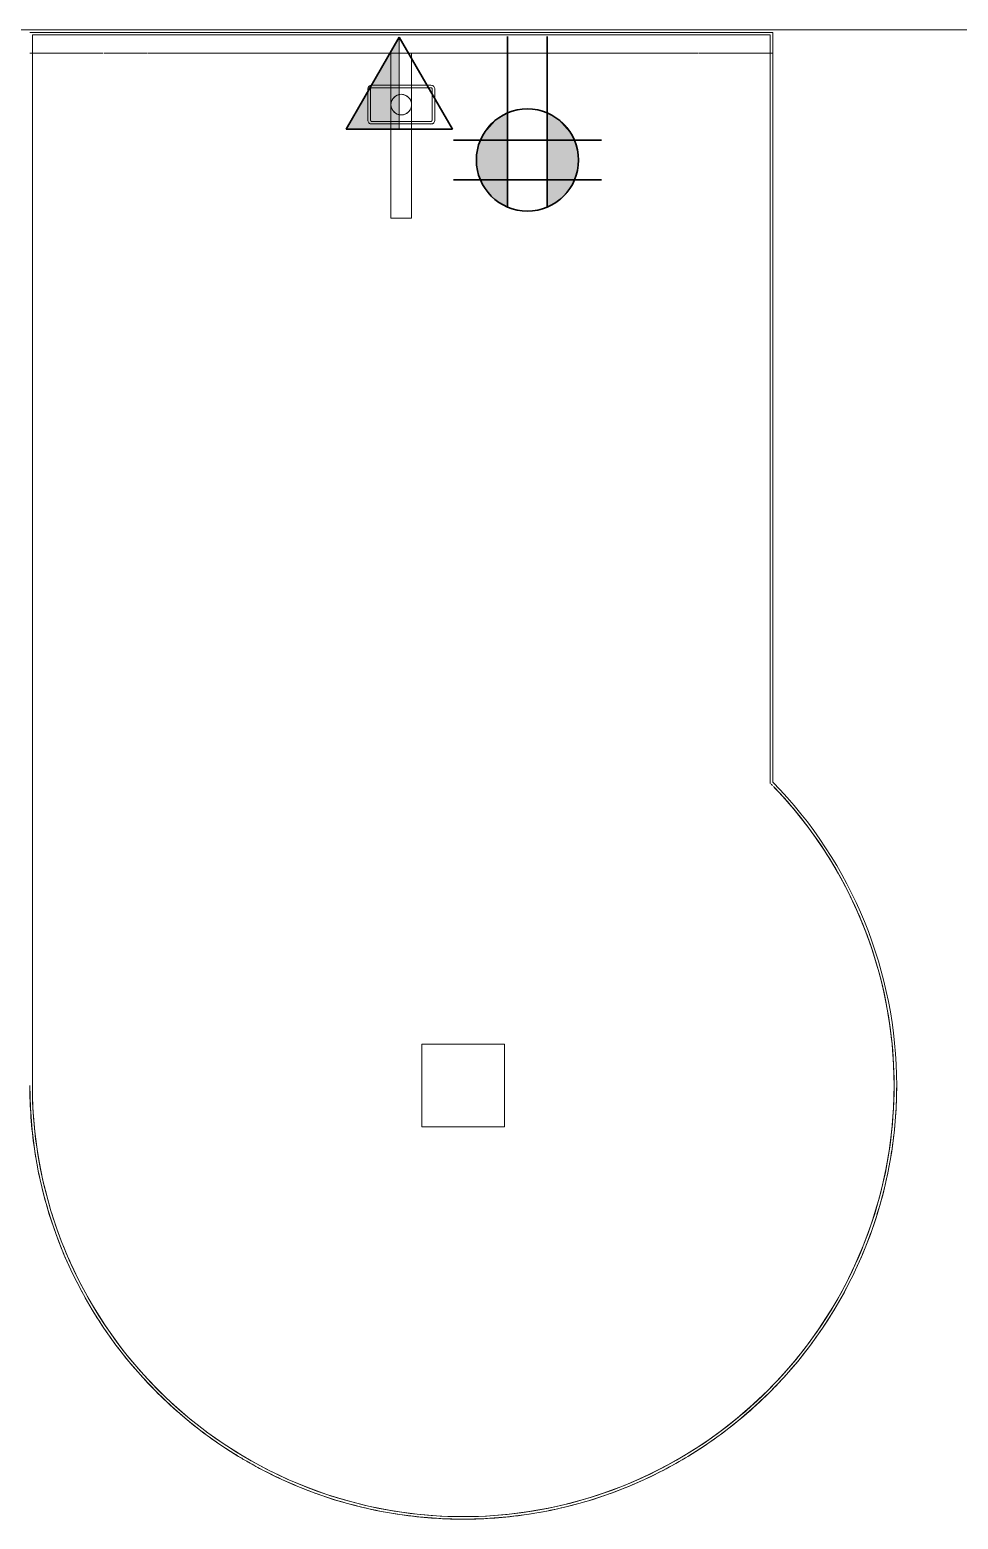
# Model space of a CAD drawing. Header units: inches. Extents: x 587 to 1284, y 1170 to 2052.
# Drawn here: x 725.5 to 770.5, y 1712.5 to 1784.6 of the extents above; entities that cross this region are included whole.
import ezdxf

# ---------------------------------------------------------------- set-up
doc = ezdxf.new("R2010")
doc.units = ezdxf.units.IN
doc.header["$MEASUREMENT"] = 0
for name, color, linetype, lineweight in [('A-ANNO-NOTE', 131, 'Continuous', 9), ('I-FURN', 30, 'Continuous', 9), ('I-FURN-PNLS', 30, 'Continuous', 9), ('I-WALL', 2, 'Continuous', 18)]:
    doc.layers.add(name, color=color, linetype=linetype, lineweight=lineweight)

# ---------------------------------------------------------------- blocks, each defined once
blk = doc.blocks.new('Zira Wksta 12 - Type 1-7446629-Level 07  POWER _ SIGNAL')
at = {"layer": 'I-FURN'}
for p, q in [((-53, 17), (-53, 13)), ((-49, 17), (-53, 17)), ((-53, 17), (-49, 17)), ((-53, 13), (-53, 17)), ((-49, 13), (-49, 17)), ((-49, 17), (-49, 13)), ((-53, 13), (-49, 13)), ((-49, 13), (-53, 13))]:
    blk.add_line(p, q, dxfattribs=at)
at = {"layer": 'I-FURN-PNLS'}
for p, q in [((-51, 35.875), (-0.126, 35.875)), ((-0.126, 35.875), (-51, 35.875)), ((-0.126, 35.875), (-51, 35.875)), ((-51, 35.875), (-0.126, 35.875)), ((-1, 36), (-1, 35.877)), ((-1, 35.877), (-1, 36)), ((-1, 35.875), (-1, 32.44)), ((-1, 32.44), (-1, 35.875)), ((-0.125, 35.875), (-0.125, 0.125)), ((-0.125, 0.125), (-0.125, 35.875)), ((-0.125, 0.125), (-0.125, 35.875)), ((-0.125, 35.875), (-0.125, 0.125)), ((0, 0), (0, 36)), ((0, 0), (0, 36)), ((0, 0), (0, 36)), ((0, 36), (0, 0)), ((0, 0), (0, 36)), ((0, 36), (0, 0)), ((-1, 32.402), (-1, 30.291)), ((-1, 30.291), (-1, 32.402)), ((-1, 30.262), (-1, 5.738)), ((-1, 18.5), (-1, 30.262)), ((-2.75, 19.625), (-4.25, 19.625)), ((-4.25, 19.625), (-2.75, 19.625)), ((-4.182, 19.5), (-4.25, 19.5)), ((-4.25, 19.5), (-4.182, 19.5)), ((-2.833, 19.5), (-4.167, 19.5)), ((-4.167, 19.5), (-2.833, 19.5)), ((-2.75, 19.5), (-2.818, 19.5)), ((-2.818, 19.5), (-2.75, 19.5)), ((-4.437, 19.437), (-4.437, 16.562)), ((-4.437, 16.562), (-4.437, 19.437)), ((-4.312, 19.437), (-4.312, 16.562)), ((-4.312, 16.562), (-4.312, 19.437)), ((-2.687, 19.159), (-2.687, 19.437)), ((-2.687, 19.437), (-2.687, 19.159)), ((-2.687, 16.562), (-2.687, 19.143)), ((-2.687, 19.143), (-2.687, 16.562)), ((-2.562, 16.562), (-2.562, 19.437)), ((-2.562, 19.437), (-2.562, 16.562)), ((-9, 18.5), (-9, 17.5)), ((-4.437, 18.5), (-9, 18.5)), ((-9, 18.5), (-4.437, 18.5)), ((-9, 17.5), (-9, 18.5)), ((-4.312, 18.5), (-4.437, 18.5)), ((-4.437, 18.5), (-4.312, 18.5)), ((-3.644, 18.5), (-4.312, 18.5)), ((-4.312, 18.5), (-3.644, 18.5)), ((-3.361, 18.5), (-3.639, 18.5)), ((-3.639, 18.5), (-3.361, 18.5)), ((-2.687, 18.5), (-3.356, 18.5)), ((-3.356, 18.5), (-2.687, 18.5)), ((-2.563, 18.5), (-2.687, 18.5)), ((-2.687, 18.5), (-2.563, 18.5)), ((-1, 18.5), (-2.562, 18.5)), ((-2.562, 18.5), (-1, 18.5)), ((-1, 17.5), (-1, 18.5)), ((-1, 18.5), (-1, 17.5)), ((-1, 17.5), (-1, 18.5)), ((-9, 17.5), (-4.437, 17.5)), ((-4.437, 17.5), (-9, 17.5)), ((-4.437, 17.5), (-4.312, 17.5)), ((-4.312, 17.5), (-4.437, 17.5)), ((-4.312, 17.5), (-3.644, 17.5)), ((-3.644, 17.5), (-4.312, 17.5)), ((-3.639, 17.5), (-3.361, 17.5)), ((-3.361, 17.5), (-3.639, 17.5)), ((-3.356, 17.5), (-2.687, 17.5)), ((-2.687, 17.5), (-3.356, 17.5)), ((-2.687, 17.5), (-2.562, 17.5)), ((-2.562, 17.5), (-2.687, 17.5)), ((-2.562, 17.5), (-1, 17.5)), ((-1, 17.5), (-2.562, 17.5)), ((-1, 5.738), (-1, 17.5)), ((-4.25, 16.5), (-4.182, 16.5)), ((-4.182, 16.5), (-4.25, 16.5)), ((-4.25, 16.375), (-2.75, 16.375)), ((-2.75, 16.375), (-4.25, 16.375)), ((-4.167, 16.5), (-2.833, 16.5)), ((-2.833, 16.5), (-4.167, 16.5)), ((-2.818, 16.5), (-2.75, 16.5)), ((-2.75, 16.5), (-2.818, 16.5)), ((-1, 5.709), (-1, 3.598)), ((-1, 3.598), (-1, 5.709)), ((-1, 3.566), (-1, 0.125)), ((-1, 0.125), (-1, 3.566)), ((-36.354, 0.125), (-36.37, 0.11)), ((-36.37, 0.11), (-36.354, 0.125)), ((-36.37, 0.11), (-36.354, 0.125)), ((-36.354, 0.125), (-36.37, 0.11)), ((-0.125, 0.125), (-36.354, 0.125)), ((-36.354, 0.125), (-0.125, 0.125)), ((-36.354, 0.125), (-0.125, 0.125)), ((-0.125, 0.125), (-36.354, 0.125)), ((-36.303, 0), (0, 0)), ((-1, 0.111), (-1, 0)), ((-1, 0), (-1, 0.111)), ((-36.303, 0), (0, 0)), ((-36.303, 0), (0, 0)), ((0, 0), (-36.303, 0)), ((-1, 0), (0, 0)), ((0, 0), (-1, 0))]:
    blk.add_line(p, q, dxfattribs=at)
for centre, radius, start, end in [((-51, 15), 21, 90, 270), ((-51, 15), 21, 90, 270), ((-51, 15), 20.875, 90, 180), ((-51, 15), 20.875, 90, 180), ((-51, 15), 20.875, 90, 180), ((-51, 15), 21, 101.16837, 106.76444), ((-51, 15), 21, 101.16837, 106.76444), ((-51, 15), 20.875, 90, 106.36364), ((-51, 15), 21, 98.38202, 101.16837), ((-51, 15), 21, 98.38202, 101.16837), ((-51, 15), 21, 90, 98.38202), ((-51, 15), 21, 90, 98.38202), ((-51, 15), 21, 110.10307, 115.14733), ((-51, 15), 21, 110.10307, 115.14733), ((-51, 15), 20.875, 106.36364, 114.54545), ((-51, 15), 21, 106.76444, 110.10307), ((-51, 15), 21, 106.76444, 110.10307), ((-51, 15), 20.875, 114.54545, 163.63636), ((-51, 15), 21, 115.14733, 118.71869), ((-51, 15), 21, 115.14733, 118.71869), ((-51, 15), 21, 118.71869, 123.53081), ((-51, 15), 21, 118.71869, 123.53081), ((-51, 15), 21, 123.53081, 127.22796), ((-51, 15), 21, 123.53081, 127.22796), ((-51, 15), 21, 127.22796, 131.91499), ((-51, 15), 21, 127.22796, 131.91499), ((-51, 15), 21, 131.91499, 135.6889), ((-51, 15), 21, 131.91499, 135.6889), ((-51, 15), 21, 135.6889, 140.30003), ((-51, 15), 21, 135.6889, 140.30003), ((-51, 15), 21, 140.30003, 144.12384), ((-51, 15), 21, 140.30003, 144.12384), ((-51, 15), 21, 144.12384, 148.68613), ((-51, 15), 21, 144.12384, 147.27273), ((-51, 15), 21, 147.27273, 148.68613), ((-51, 15), 21, 150.28592, 152.54318), ((-51, 15), 21, 150.28592, 152.54318), ((-51, 15), 21, 148.68613, 150.2368), ((-51, 15), 21, 148.68613, 150.2368), ((-51, 15), 21, 152.54318, 157.07354), ((-51, 15), 21, 152.54318, 157.07354), ((-51, 15), 21, 157.07354, 160.95245), ((-51, 15), 21, 157.07354, 160.95245), ((-51, 15), 21, 160.95245, 165.46261), ((-51, 15), 21, 160.95245, 165.46261), ((-51, 15), 20.875, 163.63636, 180), ((-51, 15), 21, 165.46261, 169.35484), ((-51, 15), 21, 165.46261, 169.35484), ((-4.25, 19.437), 0.187, 90, 180), ((-4.25, 19.437), 0.187, 135, 180), ((-4.25, 19.437), 0.187, 90, 135), ((-4.25, 19.437), 0.0625, 90, 180), ((-4.25, 19.437), 0.0625, 105, 180), ((-4.25, 19.437), 0.0625, 90, 105), ((-2.75, 19.437), 0.188, 360, 90), ((-2.75, 19.437), 0.187, 45, 90), ((-2.75, 19.437), 0.0625, 360, 90), ((-2.75, 19.437), 0.0625, 15, 90), ((-2.75, 19.437), 0.187, 30, 45), ((-2.75, 19.437), 0.188, 0, 30), ((-51, 15), 21, 169.35484, 173.85378), ((-51, 15), 21, 169.35484, 173.85378), ((-2.75, 19.437), 0.0625, 0, 15), ((-3.5, 18), 0.5, 90, 270), ((-3.5, 18), 0.5, 165, 180), ((-3.5, 18), 0.5, 90, 165), ((-3.5, 18), 0.5, 270, 90), ((-3.5, 18), 0.5, 15, 90), ((-3.5, 18), 0.5, 315, 15), ((-3.5, 18), 0.5, 180, 240), ((-3.5, 18), 0.5, 240, 270), ((-3.5, 18), 0.5, 270, 300), ((-3.5, 18), 0.5, 300, 315), ((-51, 15), 21, 173.85378, 177.75233), ((-51, 15), 21, 173.85378, 177.75233), ((-4.25, 16.562), 0.187, 180, 270), ((-4.25, 16.562), 0.188, 180, 225), ((-4.25, 16.562), 0.187, 225, 270), ((-4.25, 16.562), 0.0625, 180, 270), ((-4.25, 16.562), 0.0625, 180, 210), ((-4.25, 16.562), 0.0625, 210, 225), ((-4.25, 16.562), 0.0625, 225, 270), ((-2.75, 16.562), 0.187, 270, 0), ((-2.75, 16.562), 0.0625, 270, 0), ((-2.75, 16.562), 0.0625, 270, 0), ((-2.75, 16.562), 0.187, 270, 315), ((-2.75, 16.562), 0.187, 315, 0), ((-51, 15), 21, 177.75233, 180), ((-51, 15), 21, 177.75233, 180), ((-51, 15), 21, 180, 182.24767), ((-51, 15), 21, 180, 182.24767), ((-51, 15), 20.875, 180, 270), ((-51, 15), 20.875, 180, 270), ((-51, 15), 20.875, 180, 196.36364), ((-51, 15), 20.875, 180, 204.54545), ((-51, 15), 21, 182.24767, 186.14622), ((-51, 15), 21, 182.24767, 186.14622), ((-51, 15), 21, 186.14622, 190.64516), ((-51, 15), 21, 186.14622, 190.64516), ((-51, 15), 21, 190.64516, 194.53739), ((-51, 15), 21, 190.64516, 194.53739), ((-51, 15), 21, 194.53739, 199.04755), ((-51, 15), 21, 194.53739, 199.04755), ((-51, 15), 20.875, 196.36364, 253.63636), ((-51, 15), 21, 199.04755, 202.92646), ((-51, 15), 21, 199.04755, 202.92646), ((-51, 15), 21, 202.92646, 207.45682), ((-51, 15), 21, 202.92646, 207.45682), ((-51, 15), 20.875, 204.54545, 237.27273), ((-51, 15), 21, 207.45682, 211.31387), ((-51, 15), 21, 207.45682, 211.31387), ((-51, 15), 21, 211.31387, 215.87616), ((-51, 15), 21, 211.31387, 215.87616), ((-51, 15), 21, 215.87616, 219.69997), ((-51, 15), 21, 215.87616, 219.69997), ((-51, 15), 21, 219.69997, 224.3111), ((-51, 15), 21, 219.69997, 224.3111), ((-51, 15), 21, 224.3111, 228.08501), ((-51, 15), 21, 224.3111, 228.08501), ((-51, 15), 21, 270, 314.41531), ((-51, 15), 20.875, 314.12733, 314.36622), ((-51, 15), 20.875, 314.12733, 314.36622), ((-51, 15), 20.875, 314.12733, 314.36622), ((-51, 15), 20.875, 314.12733, 314.36622), ((-51, 15), 21, 228.08501, 232.77204), ((-51, 15), 21, 228.08501, 232.77204), ((-51, 15), 21, 270, 314.41531), ((-51, 15), 21, 270, 314.41531), ((-51, 15), 21, 270, 314.41531), ((-51, 15), 20.875, 270, 313.94904), ((-51, 15), 20.875, 284.85173, 313.94904), ((-51, 15), 20.875, 292.2776, 313.94904), ((-51, 15), 20.875, 307.12933, 313.94904), ((-51, 15), 21, 232.77204, 236.46919), ((-51, 15), 21, 232.77204, 236.46919), ((-51, 15), 20.875, 299.70347, 307.12933), ((-51, 15), 21, 236.46919, 241.28131), ((-51, 15), 21, 236.46919, 241.28131), ((-51, 15), 20.875, 237.27273, 270), ((-51, 15), 21, 241.28131, 244.85267), ((-51, 15), 21, 241.28131, 244.85267), ((-51, 15), 20.875, 270, 299.70347), ((-51, 15), 21, 244.85267, 249.89693), ((-51, 15), 21, 244.85267, 249.89693), ((-51, 15), 20.875, 270, 292.2776), ((-51, 15), 21, 249.89693, 253.23556), ((-51, 15), 21, 249.89693, 253.23556), ((-51, 15), 20.875, 253.63636, 270), ((-51, 15), 21, 253.23556, 258.83163), ((-51, 15), 21, 253.23556, 258.83163), ((-51, 15), 21, 258.83163, 261.61798), ((-51, 15), 21, 258.83163, 261.61798), ((-51, 15), 20.875, 270, 284.85173), ((-51, 15), 21, 261.61798, 270), ((-51, 15), 21, 261.61798, 270)]:
    blk.add_arc(centre, radius, start, end, dxfattribs=at)

msp = doc.modelspace()

# ---------------------------------------------------------------- hatches: boundary and pattern name
at = {"layer": 'A-ANNO-NOTE'}
for points in [[(743.413, 1779.805), (743.413, 1784.271), (740.834, 1779.805)], [(747.453, 1779.51), (748.181, 1780.33), (747.771, 1779.961)], [(747.599, 1776.89), (748.181, 1780.33), (747.453, 1779.51)], [(747.898, 1776.54), (748.181, 1780.33), (747.599, 1776.89)], [(748.496, 1776.113), (748.181, 1780.33), (747.898, 1776.54)], [(748.496, 1776.113), (748.663, 1780.599), (748.181, 1780.33)], [(748.579, 1776.072), (748.663, 1780.599), (748.496, 1776.113)], [(748.663, 1776.035), (748.663, 1780.599), (748.579, 1776.072)], [(751.061, 1780.33), (750.908, 1780.432), (750.579, 1780.599)], [(750.664, 1776.072), (751.061, 1780.33), (750.579, 1780.599)], [(750.579, 1776.035), (750.664, 1776.072), (750.579, 1780.599)], [(750.664, 1776.072), (751.344, 1776.54), (751.061, 1780.33)], [(751.472, 1779.961), (751.344, 1780.094), (751.061, 1780.33)], [(751.79, 1779.51), (751.472, 1779.961), (751.061, 1780.33)], [(751.643, 1776.89), (751.79, 1779.51), (751.061, 1780.33)], [(751.344, 1776.54), (751.643, 1776.89), (751.061, 1780.33)], [(747.599, 1776.89), (747.453, 1779.51), (747.157, 1778.087)], [(747.157, 1778.087), (747.453, 1779.51), (747.181, 1778.73)], [(747.181, 1778.73), (747.453, 1779.51), (747.242, 1779)], [(751.79, 1779.51), (751.744, 1779.59), (751.472, 1779.961)], [(751.643, 1776.89), (752.086, 1778.087), (751.79, 1779.51)], [(752.062, 1778.73), (752, 1779), (751.79, 1779.51)], [(752.086, 1778.087), (752.062, 1778.73), (751.79, 1779.51)], [(751.973, 1779.088), (751.909, 1779.261), (751.79, 1779.51)], [(752, 1779), (751.973, 1779.088), (751.79, 1779.51)], [(752.086, 1778.087), (752.092, 1778.455), (752.062, 1778.73)], [(747.599, 1776.89), (747.157, 1778.087), (747.218, 1777.724)], [(751.643, 1776.89), (752.024, 1777.724), (752.086, 1778.087)], [(747.599, 1776.89), (747.218, 1777.724), (747.3, 1777.46)], [(751.643, 1776.89), (751.943, 1777.46), (752.024, 1777.724)], [(751.643, 1776.89), (751.744, 1777.044), (751.909, 1777.374)], [(748.496, 1776.113), (747.898, 1776.54), (748.257, 1776.252)], [(750.664, 1776.072), (750.747, 1776.113), (751.344, 1776.54)], [(750.747, 1776.113), (750.985, 1776.252), (751.344, 1776.54)], [(750.985, 1776.252), (751.135, 1776.359), (751.344, 1776.54)], [(751.344, 1776.54), (751.409, 1776.606), (751.643, 1776.89)]]:
    msp.add_hatch(color=256, dxfattribs=at).paths.add_polyline_path(points, flags=0)

# ---------------------------------------------------------------- linework, layer by layer
for p, q in [((743.413, 1784.271), (740.834, 1779.805)), ((743.413, 1779.805), (743.413, 1784.271)), ((748.663, 1776.035), (748.663, 1780.599)), ((750.579, 1780.599), (750.579, 1776.035)), ((740.834, 1779.805), (743.413, 1779.805))]:
    msp.add_line(p, q, dxfattribs=at)
at = {"layer": 'A-ANNO-NOTE', "lineweight": 30}
for p, q in [((743.413, 1784.271), (740.834, 1779.805)), ((743.413, 1784.271), (745.991, 1779.805)), ((748.663, 1784.298), (748.663, 1776.035)), ((750.579, 1784.298), (750.579, 1776.035)), ((745.991, 1779.805), (740.834, 1779.805)), ((753.208, 1779.275), (746.035, 1779.275)), ((753.208, 1777.359), (746.035, 1777.359))]:
    msp.add_line(p, q, dxfattribs=at)
msp.add_circle((749.621, 1778.317), 2.475, dxfattribs=at)
at = {"layer": 'A-ANNO-NOTE'}
for start, end in [(112.7756, 247.2244), (292.7756, 67.2244)]:
    msp.add_arc((749.621, 1778.317), 2.475, start, end, dxfattribs=at)
at = {"layer": 'I-WALL'}
msp.add_line((661.093, 1784.625), (829, 1784.625), dxfattribs=at)

# ---------------------------------------------------------------- block references
at = {"layer": 'I-FURN', "rotation": 90.00000000000018}
msp.add_blockref('Zira Wksta 12 - Type 1-7446629-Level 07  POWER _ SIGNAL', (761.51, 1784.5), dxfattribs=at)

doc.saveas('drawing.dxf')
